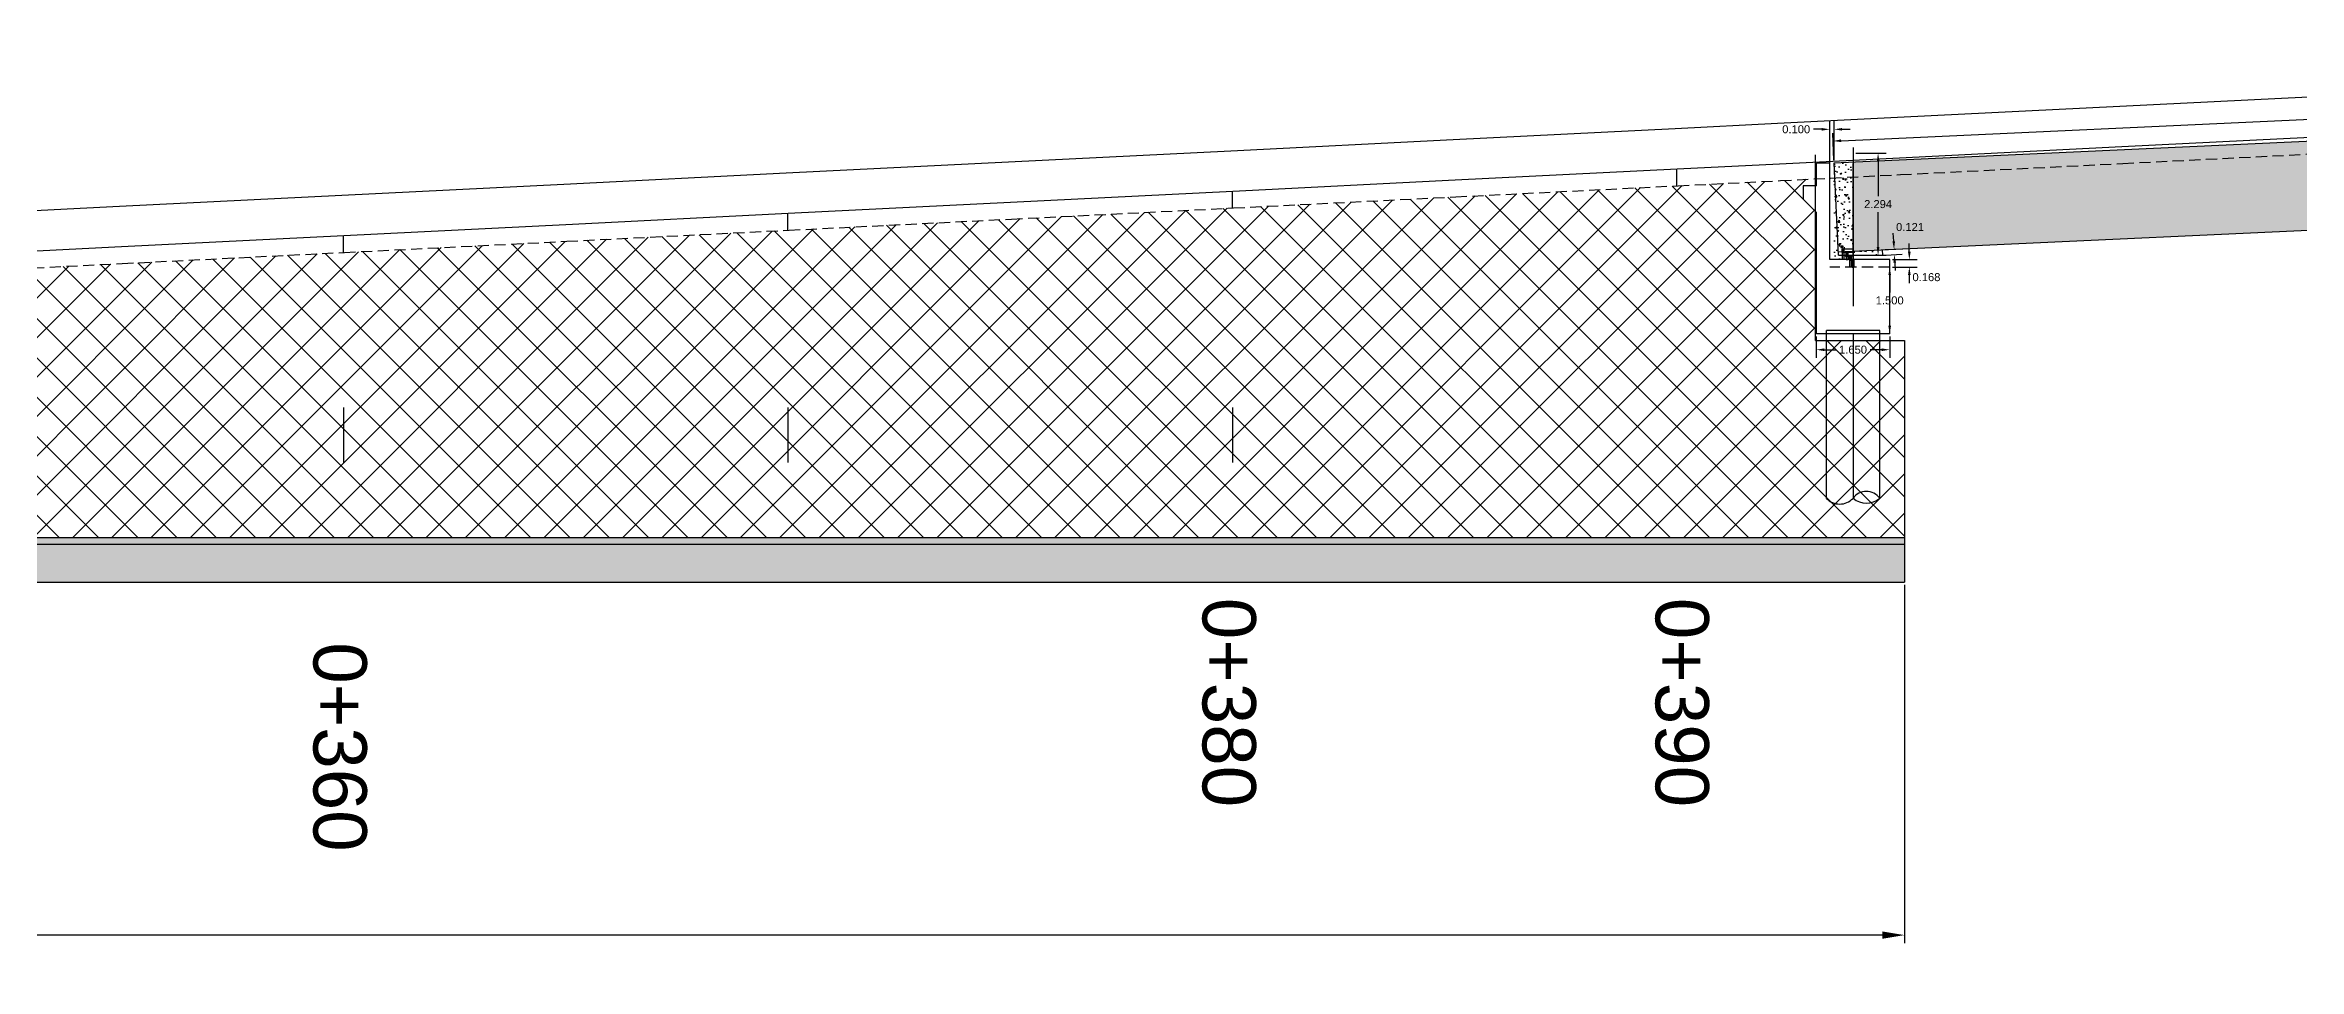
# Model space of a CAD drawing. Header units: inches. Extents: x 7464 to 8514, y 25455 to 25607.
# Drawn here: x 7817.1 to 7867.8, y 25540.5 to 25561.3 of the extents above; entities that cross this region are included whole.
import ezdxf

# ---------------------------------------------------------------- set-up
doc = ezdxf.new("R2010")
doc.units = ezdxf.units.IN
doc.header["$MEASUREMENT"] = 0
doc.linetypes.add('HIDDEN', pattern=[0.375, 0.25, -0.125])
for name, color, linetype in [('C-PAD', 2, 'Continuous'), ('DIM', 4, 'Continuous'), ('STR-SECARROW', 2, 'Continuous')]:
    doc.layers.add(name, color=color, linetype=linetype)
doc.styles.get("Standard").update_dxf_attribs({"font": 'arial.ttf'})
doc.dimstyles.get("Standard").update_dxf_attribs({"dimtxt": 0.18, "dimasz": 0.18, "dimexe": 0.18, "dimexo": 0.0625, "dimgap": 0.09, "dimtad": 0, "dimtih": 1, "dimtoh": 1, "dimdec": 3, "dimzin": 0, "dimdsep": 46, "dimtxsty": 'Standard', "dimcen": 0.09, "dimadec": 0, "dimazin": 0, "dimtfac": 1, "dimtdec": 3, "dimtofl": 0, "dimtmove": 0, "dimatfit": 3, "dimfxl": 1, "dimtolj": 1, "dimtzin": 0, "dimarcsym": 0})
pattern_1 = [(50, (7463.77217, 25341.85863), (0.3586301, -0.03137607), [0.0375, -0.4125]), (355, (7463.77217, 25341.85863), (-0.06937567, 0.37609607), [0.03, -0.33]), (100.4514, (7463.80206, 25341.856), (0.2892547, 0.34471977), [0.0318701, -0.35057106]), (46.1842, (7463.77217, 25341.95863), (0.53362052, -0.0827595), [0.05625, -0.61875]), (96.6356, (7463.81664, 25341.95173), (0.46733135, 0.48705894), [0.04780514, -0.5258565]), (351.1842, (7463.77217, 25341.9586), (0.467331, 0.4870593), [0.045, -0.495]), (21, (7463.82217, 25341.93363), (0.29845353, -0.20130945), [0.0375, -0.4125]), (326, (7463.82217, 25341.93363), (0.12165767, 0.36257502), [0.03, -0.33]), (71.4514, (7463.84704, 25341.91685), (0.42011131, 0.16126525), [0.0318701, -0.35057106]), (37.5, (7463.77217, 25341.85863), (0.006079928, 0.166446927), [0, -0.326, 0, -0.335, 0, -0.33125]), (7.5, (7463.77217, 25341.85863), (0.13153477, 0.197205856), [0, -0.191, 0, -0.3185, 0, -0.12625]), (327.5, (7463.66067, 25341.85863), (0.266911218, -0.011277436), [0, -0.125, 0, -0.39, 0, -0.5175]), (317.5, (7463.61067, 25341.85863), (0.29159308, 0.05005249), [0, -0.1625, 0, -0.259, 0, -0.3675])]

# ---------------------------------------------------------------- blocks, each defined once
blk = doc.blocks.new('*D11')
at = {"color": 0, "lineweight": -2, "transparency": 16777216}
for p, q in [((7858.459, 25556.705), (7858.836, 25556.722)), ((7858.465, 25556.584), (7858.841, 25556.601)), ((7858.648, 25556.894), (7858.639, 25557.073)), ((7858.67, 25556.413), (7858.678, 25556.233))]:
    blk.add_line(p, q, dxfattribs=at)
at = {"color": 0, "transparency": 16777216}
for points in [[(7858.678, 25556.895), (7858.618, 25556.892), (7858.656, 25556.714)], [(7858.7, 25556.414), (7858.64, 25556.412), (7858.661, 25556.593)]]:
    blk.add_solid(points, dxfattribs=at)
at = {"layer": 'Defpoints', "color": 0, "transparency": 16777216}
for p in [(7858.397, 25556.702), (7858.656, 25556.714), (7858.403, 25556.581)]:
    blk.add_point(p, dxfattribs=at)
at = {"color": 0, "transparency": 16777216, "insert": (7859.015, 25557.212), "char_height": 0.18, "attachment_point": 5}
blk.add_mtext('\\A1;0.121', dxfattribs=at)
blk = doc.blocks.new('*D29')
at = {"layer": 'Defpoints', "color": 0, "transparency": 16777216}
for p in [(7857.207, 25559.411), (7857.207, 25558.653), (7857.307, 25558.653)]:
    blk.add_point(p, dxfattribs=at)
at = {"layer": 'DIM', "color": 0, "lineweight": -2, "transparency": 16777216}
for p, q in [((7857.027, 25559.411), (7856.847, 25559.411)), ((7857.207, 25558.715), (7857.207, 25559.591)), ((7857.307, 25558.715), (7857.307, 25559.591)), ((7857.487, 25559.411), (7857.667, 25559.411))]:
    blk.add_line(p, q, dxfattribs=at)
at = {"layer": 'DIM', "color": 0, "transparency": 16777216}
for points in [[(7857.027, 25559.441), (7857.027, 25559.381), (7857.207, 25559.411)], [(7857.487, 25559.441), (7857.487, 25559.381), (7857.307, 25559.411)]]:
    blk.add_solid(points, dxfattribs=at)
at = {"layer": 'DIM', "color": 0, "transparency": 16777216, "insert": (7856.454, 25559.411), "char_height": 0.18, "attachment_point": 5}
blk.add_mtext('\\A1;0.100', dxfattribs=at)
blk = doc.blocks.new('*D32')
at = {"layer": 'Defpoints', "color": 0, "transparency": 16777216}
for p in [(7858.557, 25556.312), (7858.557, 25556.312), (7858.557, 25554.812)]:
    blk.add_point(p, dxfattribs=at)
at = {"layer": 'DIM', "color": 0, "lineweight": -2, "transparency": 16777216}
for p, q in [((7858.495, 25556.312), (7858.377, 25556.312)), ((7858.557, 25556.132), (7858.557, 25555.744)), ((7858.557, 25554.992), (7858.557, 25555.38)), ((7858.495, 25554.812), (7858.377, 25554.812))]:
    blk.add_line(p, q, dxfattribs=at)
at = {"layer": 'DIM', "color": 0, "transparency": 16777216}
for points in [[(7858.527, 25556.132), (7858.587, 25556.132), (7858.557, 25556.312)], [(7858.527, 25554.992), (7858.587, 25554.992), (7858.557, 25554.812)]]:
    blk.add_solid(points, dxfattribs=at)
at = {"layer": 'DIM', "color": 0, "transparency": 16777216, "insert": (7858.557, 25555.562), "char_height": 0.18, "attachment_point": 5}
blk.add_mtext('\\A1;1.500', dxfattribs=at)
blk = doc.blocks.new('*D33')
at = {"layer": 'Defpoints', "color": 0, "transparency": 16777216}
for p in [(7856.907, 25554.812), (7858.557, 25554.812), (7856.907, 25554.454)]:
    blk.add_point(p, dxfattribs=at)
at = {"layer": 'DIM', "color": 0, "lineweight": -2, "transparency": 16777216}
for p, q in [((7856.907, 25554.75), (7856.907, 25554.274)), ((7858.557, 25554.75), (7858.557, 25554.274)), ((7857.087, 25554.454), (7857.347, 25554.454)), ((7858.377, 25554.454), (7858.117, 25554.454))]:
    blk.add_line(p, q, dxfattribs=at)
at = {"layer": 'DIM', "color": 0, "transparency": 16777216}
for points in [[(7857.087, 25554.484), (7857.087, 25554.424), (7856.907, 25554.454)], [(7858.377, 25554.484), (7858.377, 25554.424), (7858.557, 25554.454)]]:
    blk.add_solid(points, dxfattribs=at)
at = {"layer": 'DIM', "color": 0, "transparency": 16777216, "insert": (7857.732, 25554.454), "char_height": 0.18, "attachment_point": 5}
blk.add_mtext('\\A1;1.650', dxfattribs=at)
blk = doc.blocks.new('*D41')
at = {"layer": 'Defpoints', "color": 0, "transparency": 16777216}
for p in [(7857.732, 25558.875), (7858.296, 25558.875), (7857.732, 25556.581)]:
    blk.add_point(p, dxfattribs=at)
at = {"layer": 'STR-SECARROW', "color": 0, "lineweight": -2, "transparency": 16777216}
for p, q in [((7857.795, 25558.875), (7858.476, 25558.875)), ((7858.296, 25558.695), (7858.296, 25557.91)), ((7858.296, 25556.761), (7858.296, 25557.546)), ((7857.795, 25556.581), (7858.476, 25556.581))]:
    blk.add_line(p, q, dxfattribs=at)
at = {"layer": 'STR-SECARROW', "color": 0, "transparency": 16777216}
for points in [[(7858.266, 25558.695), (7858.326, 25558.695), (7858.296, 25558.875)], [(7858.266, 25556.761), (7858.326, 25556.761), (7858.296, 25556.581)]]:
    blk.add_solid(points, dxfattribs=at)
at = {"layer": 'STR-SECARROW', "color": 0, "transparency": 16777216, "insert": (7858.296, 25557.728), "char_height": 0.18, "attachment_point": 5}
blk.add_mtext('\\A1;2.294', dxfattribs=at)
blk = doc.blocks.new('*D115')
at = {"layer": 'Defpoints', "color": 0, "transparency": 16777216}
for p in [(7858.557, 25556.48), (7858.557, 25556.312), (7858.999, 25556.48)]:
    blk.add_point(p, dxfattribs=at)
at = {"layer": 'DIM', "color": 0, "lineweight": -2, "transparency": 16777216}
for p, q in [((7858.999, 25556.66), (7858.999, 25556.84)), ((7858.62, 25556.48), (7859.179, 25556.48)), ((7858.62, 25556.312), (7859.179, 25556.312)), ((7858.999, 25556.132), (7858.999, 25555.952))]:
    blk.add_line(p, q, dxfattribs=at)
at = {"layer": 'DIM', "color": 0, "transparency": 16777216}
for points in [[(7858.969, 25556.66), (7859.029, 25556.66), (7858.999, 25556.48)], [(7858.969, 25556.132), (7859.029, 25556.132), (7858.999, 25556.312)]]:
    blk.add_solid(points, dxfattribs=at)
at = {"layer": 'DIM', "color": 0, "transparency": 16777216, "insert": (7859.384, 25556.085), "char_height": 0.18, "attachment_point": 5}
blk.add_mtext('\\A1;0.168', dxfattribs=at)
blk = doc.blocks.new('*D126')
at = {"color": 0, "lineweight": -2, "transparency": 16777216}
for p, q in [((7663.772, 25549.166), (7663.772, 25541.109)), ((7858.889, 25549.166), (7858.889, 25541.109)), ((7664.272, 25541.289), (7757.615, 25541.289)), ((7858.389, 25541.289), (7765.046, 25541.289))]:
    blk.add_line(p, q, dxfattribs=at)
at = {"color": 0, "transparency": 16777216}
for points in [[(7664.272, 25541.372), (7664.272, 25541.206), (7663.772, 25541.289)], [(7858.389, 25541.372), (7858.389, 25541.206), (7858.889, 25541.289)]]:
    blk.add_solid(points, dxfattribs=at)
at = {"layer": 'Defpoints', "color": 0, "transparency": 16777216}
for p in [(7663.772, 25549.229), (7858.889, 25549.229), (7663.772, 25541.289)]:
    blk.add_point(p, dxfattribs=at)
at = {"color": 0, "transparency": 16777216, "insert": (7761.331, 25541.289), "char_height": 0.18, "attachment_point": 5}
blk.add_mtext('\\A1;{\\H8.3333x;195.117}', dxfattribs=at)
blk = doc.blocks.new('*D134')
at = {"color": 0, "lineweight": -2, "transparency": 16777216}
for p, q in [((7900.281, 25560.694), (7900.253, 25561.305)), ((7900.081, 25561.117), (7879.239, 25560.157)), ((7857.464, 25559.155), (7878.306, 25560.114)), ((7857.304, 25558.715), (7857.276, 25559.326))]:
    blk.add_line(p, q, dxfattribs=at)
at = {"color": 0, "transparency": 16777216}
for points in [[(7900.08, 25561.147), (7900.082, 25561.087), (7900.261, 25561.125)], [(7857.463, 25559.185), (7857.466, 25559.125), (7857.284, 25559.146)]]:
    blk.add_solid(points, dxfattribs=at)
at = {"layer": 'Defpoints', "color": 0, "transparency": 16777216}
for p in [(7900.284, 25560.632), (7857.284, 25559.146), (7857.307, 25558.653)]:
    blk.add_point(p, dxfattribs=at)
at = {"color": 0, "transparency": 16777216, "insert": (7878.773, 25560.136), "char_height": 0.18, "attachment_point": 5}
blk.add_mtext('\\A1;43.022', dxfattribs=at)

msp = doc.modelspace()

# ---------------------------------------------------------------- hatches: boundary and pattern name
h = msp.add_hatch()
h.set_pattern_fill('ANSI37', color=0, scale=5, style=0)
h.set_pattern_definition([(45, (7465.74464, 25405.11846), (-0.4419417, 0.4419417), []), (135, (7465.74464, 25405.11846), (-0.4419417, -0.4419417), [])])
h.paths.add_polyline_path([(7858.8892, 25554.6606), (7856.8872, 25554.6606), (7856.8872, 25558.2967), (7856.0989, 25558.2573), (7853.7989, 25558.1423), (7848.7989, 25557.8923), (7843.7989, 25557.6423), (7838.7989, 25557.3923), (7833.7989, 25557.1423), (7828.7989, 25556.8923), (7823.7989, 25556.6423), (7818.7989, 25556.3923), (7813.7989, 25556.1423), (7808.7989, 25555.8923), (7803.7989, 25555.6423), (7798.7989, 25555.3923), (7793.7989, 25555.1423), (7788.7989, 25554.8923), (7783.7993, 25554.6423), (7780.4687, 25554.4733), (7778.7981, 25554.3923), (7776.2979, 25554.2712), (7773.7974, 25554.1512), (7771.2966, 25554.0352), (7768.7963, 25553.9212), (7766.2955, 25553.8101), (7763.7952, 25553.7011), (7761.2946, 25553.5951), (7758.7938, 25553.4921), (7756.2935, 25553.3911), (7753.7928, 25553.293), (7751.2921, 25553.198), (7748.7917, 25553.105), (7746.291, 25553.016), (7743.7906, 25552.9279), (7741.2897, 25552.8439), (7738.7894, 25552.7619), (7736.2887, 25552.6829), (7733.7884, 25552.6059), (7731.2877, 25552.5319), (7728.787, 25552.4608), (7726.2866, 25552.3918), (7723.786, 25552.3258), (7721.2852, 25552.2628), (7718.7849, 25552.2018), (7716.2843, 25552.1438), (7713.7835, 25552.0887), (7711.2832, 25552.0357), (7708.7826, 25551.9857), (7706.2818, 25551.9387), (7703.7815, 25551.8937), (7701.2809, 25551.8517), (7698.7801, 25551.8127), (7696.2798, 25551.7757), (7693.7791, 25551.7417), (7691.2784, 25551.7107), (7688.7781, 25551.6817), (7686.2774, 25551.6557), (7683.7767, 25551.6326), (7681.2764, 25551.6116), (7678.7757, 25551.5936), (7676.275, 25551.5786), (7673.7746, 25551.5656), (7671.274, 25551.5556), (7668.7732, 25551.5486), (7666.2728, 25551.5436), (7665.4428, 25551.5426), (7663.7722, 25551.5406), (7663.7722, 25550.2286), (7858.8892, 25550.2286)])
h = msp.add_hatch()
h.set_pattern_fill('ANSI31', color=4, scale=0.2, style=0)
h.set_pattern_definition([(45, (7331.728164, 25338.884286), (-0.0176776695, 0.0176776695), [])])
h.paths.add_polyline_path([(7857.4881, 25556.7263), (7857.4881, 25556.6393), (7857.528, 25556.6393), (7857.528, 25556.7263)])
h = msp.add_hatch()
h.set_pattern_fill('ANSI31', color=4, scale=0.2, style=0)
h.set_pattern_definition([(45, (7331.816907, 25338.80018), (-0.0176776695, 0.0176776695), [])])
h.paths.add_polyline_path([(7857.5768, 25556.6422), (7857.5768, 25556.5552), (7857.6167, 25556.5552), (7857.6167, 25556.6422)])
h = msp.add_hatch()
h.set_pattern_fill('ANSI31', color=4, scale=0.2, style=0)
h.set_pattern_definition([(45, (7331.891575, 25338.716076), (-0.0176776695, 0.0176776695), [])])
h.paths.add_polyline_path([(7857.6515, 25556.5581), (7857.6515, 25556.4711), (7857.6914, 25556.4711), (7857.6914, 25556.5581)])
h = msp.add_hatch()
h.set_pattern_fill('ANSI31', color=4, scale=0.2, style=0)
h.set_pattern_definition([(45, (7331.95232, 25338.63197), (-0.0176776695, 0.0176776695), [])])
h.paths.add_polyline_path([(7857.7122, 25556.474), (7857.7122, 25556.387), (7857.7521, 25556.387), (7857.7521, 25556.474)])
h = msp.add_hatch()
h.set_pattern_fill('AR-SAND', color=0, scale=0.2, style=0)
h.set_pattern_definition([(37.5, (7463.77217, 25341.85863), (-0.01259867, 0.38536475), [0, -0.304, 0, -0.34, 0, -0.325]), (7.5, (7463.77217, 25341.85863), (0.35395534, 0.5644292), [0, -0.164, 0, -0.274, 0, -0.105]), (327.5, (7463.52617, 25341.85863), (0.62282837, 0.0011318), [0, -0.1, 0, -0.36, 0, -0.47]), (317.5, (7463.52617, 25341.8586), (0.6012253, 0.1755351), [0, -0.05, 0, -0.236, 0, -0.27])])
h.paths.add_polyline_path([(7663.7722, 25550.2286), (7663.7722, 25549.2286), (7858.8892, 25549.2286), (7858.8892, 25550.2286)])
h.paths.add_polyline_path([(7762.4395, 25549.3817), (7762.4395, 25544.0734), (7764.9123, 25544.0734), (7764.9123, 25549.3817)], flags=9)
h.paths.add_polyline_path([(7742.4395, 25548.9835), (7742.4395, 25543.6751), (7744.9123, 25543.6751), (7744.9123, 25548.9835)], flags=9)
h.paths.add_polyline_path([(7722.4395, 25548.7651), (7722.4395, 25543.4568), (7724.9123, 25543.4568), (7724.9123, 25548.7651)], flags=9)
h.paths.add_polyline_path([(7702.4395, 25548.6353), (7702.4395, 25543.327), (7704.9123, 25543.327), (7704.9123, 25548.6353)], flags=9)
at = {"layer": 'DIM'}
h = msp.add_hatch(dxfattribs=at)
h.set_pattern_fill('AR-CONC', color=125, scale=0.05, style=0)
h.set_pattern_definition(pattern_1)
h.paths.add_polyline_path([(7899.7101, 25558.6034), (7899.7101, 25558.6235), (7899.7499, 25558.6235), (7899.7499, 25558.6053), (7899.9042, 25558.6124), (7899.9042, 25560.6145), (7857.7322, 25558.6737), (7857.7322, 25556.6716)])
h.paths.add_polyline_path([(7900.376, 25558.6341), (7899.9042, 25558.6124), (7899.9042, 25558.5132), (7900.3816, 25558.5132)])
h.paths.add_polyline_path([(7900.2836, 25560.6319), (7899.9042, 25560.6145), (7899.9042, 25558.6124), (7900.376, 25558.6341)])
h.paths.add_polyline_path([(7899.7101, 25558.6034), (7899.3782, 25558.5882), (7899.3816, 25558.5132), (7899.7101, 25558.5132)], flags=17)
h.paths.add_polyline_path([(7858.6729, 25557.025), (7859.3922, 25557.025), (7859.3922, 25557.396), (7858.6729, 25557.396)], flags=24)
h.paths.add_polyline_path([(7857.9385, 25557.5413), (7858.6578, 25557.5413), (7858.6578, 25557.9122), (7857.9385, 25557.9122)], flags=24)
h.paths.add_polyline_path([(7896.8923, 25559.6686), (7898.1021, 25559.6686), (7898.1021, 25560.3399), (7896.8923, 25560.3399)], flags=24)
h.paths.add_polyline_path([(7896.642, 25558.8567), (7897.851, 25558.8567), (7897.851, 25559.5284), (7896.642, 25559.5284)], flags=24)
h = msp.add_hatch(dxfattribs=at)
h.set_pattern_fill('AR-CONC', color=125, scale=0.05, style=0)
h.set_pattern_definition(pattern_1)
h.paths.add_polyline_path([(7857.7322, 25558.6737), (7857.3072, 25558.6541), (7857.3072, 25558.6529), (7857.3991, 25556.6562), (7857.4881, 25556.6603), (7857.4881, 25556.7234), (7857.4881, 25556.7263), (7857.528, 25556.7263), (7857.7322, 25556.7263)])
h.paths.add_polyline_path([(7857.4881, 25556.6393), (7857.4881, 25556.6603), (7857.3991, 25556.6562), (7857.4026, 25556.5809), (7857.4881, 25556.5809)], flags=16)
h.paths.add_polyline_path([(7858.397, 25556.7022), (7857.7322, 25556.6716), (7857.7322, 25556.6422), (7857.7322, 25556.5809), (7858.4026, 25556.5809)])
h.paths.add_polyline_path([(7857.7322, 25556.6716), (7857.3991, 25556.6562), (7857.3072, 25558.6529), (7857.3072, 25556.48), (7857.5768, 25556.48), (7857.5768, 25556.5552), (7857.6167, 25556.5552), (7857.6167, 25556.48), (7857.6515, 25556.48), (7857.6515, 25556.5581), (7857.7322, 25556.5581)])
h.paths.add_polyline_path([(7857.7322, 25556.6422), (7857.6167, 25556.6422), (7857.6167, 25556.5809), (7857.7322, 25556.5809)], flags=17)
h.paths.add_polyline_path([(7857.528, 25556.6393), (7857.4881, 25556.6393), (7857.4881, 25556.5809), (7857.528, 25556.5809)], flags=16)
h = msp.add_hatch(dxfattribs=at)
h.set_pattern_fill('AR-CONC', color=125, scale=0.05, style=0)
h.set_pattern_definition(pattern_1)
h.paths.add_polyline_path([(7858.397, 25556.7022), (7857.7322, 25556.6716), (7857.7322, 25556.6422), (7857.7322, 25556.5809), (7858.4026, 25556.5809)])
h.paths.add_polyline_path([(7857.4881, 25556.6393), (7857.4881, 25556.6603), (7857.3991, 25556.6562), (7857.4026, 25556.5809), (7857.4881, 25556.5809)])

# ---------------------------------------------------------------- linework, layer by layer
at = {"color": 4}
for p, q in [((7857.2072, 25558.6429), (7857.2072, 25559.1386)), ((7856.9072, 25558.1429), (7856.6072, 25558.1429)), ((7856.6072, 25558.1429), (7856.6072, 25557.8429)), ((7856.9072, 25557.5429), (7856.6072, 25557.8429)), ((7858.5572, 25556.48), (7857.2072, 25556.48)), ((7858.5572, 25554.812), (7856.9072, 25554.812)), ((7858.3322, 25554.887), (7857.1322, 25554.887))]:
    msp.add_line(p, q, dxfattribs=at)
at = {"color": 6}
for p, q in [((7856.8872, 25554.6606), (7856.8872, 25558.8334)), ((7856.9072, 25558.1429), (7856.9072, 25558.6529)), ((7857.2072, 25556.48), (7857.2072, 25558.6429)), ((7857.7322, 25556.409), (7857.7322, 25558.6429)), ((7856.9072, 25554.812), (7856.9072, 25557.5429)), ((7858.5572, 25554.812), (7858.5572, 25556.312)), ((7857.1322, 25551.1117), (7857.1322, 25554.887)), ((7858.3322, 25551.1117), (7858.3322, 25554.887))]:
    msp.add_line(p, q, dxfattribs=at)
msp.add_line((7857.7322, 25558.7425), (7857.7322, 25558.5925))
at = {"color": 0}
for p, q in [((7853.7722, 25558.141), (7853.7722, 25558.5214)), ((7843.7722, 25557.641), (7843.7722, 25558.0214)), ((7833.7722, 25557.141), (7833.7722, 25557.5214)), ((7823.7722, 25556.641), (7823.7722, 25557.0214)), ((7663.7722, 25549.2286), (7858.8892, 25549.2286))]:
    msp.add_line(p, q, dxfattribs=at)
at = {"color": 6}
msp.add_lwpolyline([(7813.7345, 25557.4307), (7818.7345, 25557.6807), (7823.7345, 25557.9307), (7828.7345, 25558.1807), (7833.7345, 25558.4307), (7838.7345, 25558.6807), (7843.7345, 25558.9307), (7848.7345, 25559.1807), (7853.7345, 25559.4307), (7856.0345, 25559.5457), (7858.7345, 25559.6807), (7863.7345, 25559.9307), (7868.7345, 25560.1807)], dxfattribs=at)
at = {"color": 110}
msp.add_lwpolyline([(7813.78, 25556.5218), (7818.78, 25556.7718), (7823.78, 25557.0218), (7828.78, 25557.2718), (7833.78, 25557.5218), (7838.78, 25557.7718), (7843.78, 25558.0218), (7848.78, 25558.2718), (7853.78, 25558.5218), (7856.08, 25558.6368), (7858.78, 25558.7718), (7863.78, 25559.0218), (7868.78, 25559.2718)], dxfattribs=at)
at = {"color": 40, "linetype": 'HIDDEN'}
msp.add_lwpolyline([(7813.7989, 25556.1423), (7818.7989, 25556.3923), (7823.7989, 25556.6423), (7828.7989, 25556.8923), (7833.7989, 25557.1423), (7838.7989, 25557.3923), (7843.7989, 25557.6423), (7848.7989, 25557.8923), (7853.7989, 25558.1423), (7856.0989, 25558.2573), (7858.7989, 25558.3923), (7863.7989, 25558.6423), (7868.7989, 25558.8923)], dxfattribs=at)
at = {"color": 4}
for centre, radius, start, end in [((7857.4322, 25551.3959), 0.4132, 223.44218, 316.55782), ((7858.0322, 25550.8939), 0.3708, 35.99018, 144.00978), ((7858.0322, 25551.4706), 0.4677, 230.10117, 309.89879)]:
    msp.add_arc(centre, radius, start, end, dxfattribs=at)
at = {"layer": 'C-PAD', "color": 0}
for p, q in [((7856.8872, 25554.6606), (7858.8892, 25554.6606)), ((7858.8892, 25554.6606), (7858.8892, 25549.2286)), ((7663.7722, 25550.2286), (7858.8892, 25550.2286)), ((7663.7722, 25550.0786), (7858.8892, 25550.0786))]:
    msp.add_line(p, q, dxfattribs=at)
at = {"layer": 'DIM', "color": 2}
for p, q in [((7857.2072, 25558.6529), (7856.9072, 25558.6529)), ((7857.7322, 25559.0013), (7857.7322, 25556.7263)), ((7857.7322, 25558.9172), (7857.7322, 25556.6422)), ((7857.7322, 25558.8331), (7857.7322, 25556.5581)), ((7857.7322, 25558.749), (7857.7322, 25556.474)), ((7857.528, 25556.7263), (7857.7322, 25556.7263)), ((7857.7322, 25556.6422), (7857.5291, 25556.6422)), ((7857.5768, 25556.4802), (7857.6167, 25556.4802)), ((7857.7322, 25556.5581), (7857.6515, 25556.5581)), ((7857.7122, 25556.312), (7857.7521, 25556.312)), ((7858.5572, 25556.312), (7858.5572, 25556.48))]:
    msp.add_line(p, q, dxfattribs=at)
at = {"layer": 'DIM', "color": 2, "linetype": 'HIDDEN'}
msp.add_line((7858.5572, 25556.312), (7857.2072, 25556.312), dxfattribs=at)
at = {"layer": 'DIM', "color": 4}
msp.add_line((7857.7322, 25554.812), (7857.7322, 25551.1117), dxfattribs=at)
at = {"layer": 'DIM', "color": 125}
for p, q in [((7823.7722, 25553.1566), (7823.7722, 25551.9156)), ((7833.7722, 25553.1566), (7833.7722, 25551.9156)), ((7843.7722, 25553.1566), (7843.7722, 25551.9156))]:
    msp.add_line(p, q, dxfattribs=at)
at = {"layer": 'DIM', "color": 2}
for points in [[(7857.4881, 25556.7263), (7857.528, 25556.7263), (7857.528, 25556.6393), (7857.4881, 25556.6393)], [(7857.5768, 25556.6422), (7857.6167, 25556.6422), (7857.6167, 25556.5552), (7857.5768, 25556.5552)], [(7857.6515, 25556.5581), (7857.6914, 25556.5581), (7857.6914, 25556.4711), (7857.6515, 25556.4711)], [(7857.7122, 25556.474), (7857.7521, 25556.474), (7857.7521, 25556.387), (7857.7122, 25556.387)]]:
    msp.add_lwpolyline(points, close=True, dxfattribs=at)
at = {"layer": 'STR-SECARROW', "color": 6}
for p, q in [((7857.4026, 25556.5809), (7857.3072, 25558.6529)), ((7857.7322, 25559.0013), (7857.7322, 25555.4331)), ((7858.4026, 25556.5809), (7858.397, 25556.7018)), ((7857.4026, 25556.5809), (7858.4026, 25556.5809))]:
    msp.add_line(p, q, dxfattribs=at)
at = {"layer": 'STR-SECARROW', "color": 2}
for p, q in [((7857.4881, 25556.7263), (7857.528, 25556.7263)), ((7857.4881, 25556.7234), (7857.4881, 25556.6484)), ((7857.4881, 25556.6393), (7857.4881, 25556.4802)), ((7857.4881, 25556.6393), (7857.528, 25556.6393)), ((7857.4881, 25556.6393), (7857.528, 25556.6393)), ((7857.528, 25556.7234), (7857.528, 25556.6484)), ((7857.528, 25556.6393), (7857.528, 25556.4802)), ((7857.5768, 25556.6422), (7857.6167, 25556.6422)), ((7857.5768, 25556.6393), (7857.5768, 25556.5643)), ((7857.6167, 25556.6393), (7857.6167, 25556.5643)), ((7857.5768, 25556.5552), (7857.5768, 25556.4802)), ((7857.5768, 25556.5552), (7857.6167, 25556.5552)), ((7857.5768, 25556.5552), (7857.6167, 25556.5552)), ((7857.6167, 25556.5552), (7857.6167, 25556.4802)), ((7857.6515, 25556.5581), (7857.6914, 25556.5581)), ((7857.6515, 25556.5552), (7857.6515, 25556.4802)), ((7857.6515, 25556.4711), (7857.6515, 25556.312)), ((7857.6515, 25556.4711), (7857.6914, 25556.4711)), ((7857.6515, 25556.4711), (7857.6914, 25556.4711)), ((7857.6914, 25556.5552), (7857.6914, 25556.4802)), ((7857.6914, 25556.4711), (7857.6914, 25556.312)), ((7857.7122, 25556.474), (7857.7521, 25556.474)), ((7857.7122, 25556.4711), (7857.7122, 25556.3961)), ((7857.7122, 25556.387), (7857.7122, 25556.312)), ((7857.7122, 25556.387), (7857.7521, 25556.387)), ((7857.7122, 25556.387), (7857.7521, 25556.387)), ((7857.7521, 25556.4711), (7857.7521, 25556.3961)), ((7857.7521, 25556.387), (7857.7521, 25556.312))]:
    msp.add_line(p, q, dxfattribs=at)
at = {"layer": 'STR-SECARROW', "color": 6}
for points in [[(7857.2992, 25558.6538), (7900.2836, 25560.6319)], [(7857.3911, 25556.6559), (7900.376, 25558.6341)]]:
    msp.add_lwpolyline(points, dxfattribs=at)

# ---------------------------------------------------------------- texts
at = {"char_height": 1.2, "attachment_point": 1, "rotation": 270}
for s, insert in [('0+380', (7844.2996, 25548.8741)), ('0+390', (7854.4906, 25548.8741)), ('0+360', (7824.2996, 25547.8741))]:
    msp.add_mtext_dynamic_manual_height_columns(s, width=0.815735, gutter_width=1, heights=[0], dxfattribs=dict(at, insert=insert))

# ---------------------------------------------------------------- dimensions: what is measured, and where the dimension line sits
at = {"color": 0}
dim = msp.add_aligned_dim(p1=(7900.2836, 25560.6319), p2=(7857.3072, 25558.6529), distance=-0.494, dimstyle='Standard', override={"dimfxl": 0.18}, dxfattribs=at)
dim.commit()
dim.dimension.update_dxf_attribs({"geometry": '*D134', "text_midpoint": (7878.7727, 25560.1359)})
at = {"color": 4}
dim = msp.add_linear_dim(base=(7858.6559, 25556.7137), p1=(7858.4026, 25556.5809), p2=(7858.397, 25556.7018), angle=92.63223, dimstyle='Standard', override={"dimtmove": 2, "dimfxl": 0.18}, dxfattribs=at)
dim.commit()
dim.dimension.update_dxf_attribs({"geometry": '*D11', "text_midpoint": (7859.0147, 25557.2118), "dimtype": 161})
at = {"color": 0}
dim = msp.add_aligned_dim(p1=(7858.8892, 25549.2286), p2=(7663.7722, 25549.2286), distance=7.9395, text='{\\H8.3333x;<>}', dimstyle='Standard', override={"dimasz": 0.5}, dxfattribs=at)
dim.commit()
dim.dimension.update_dxf_attribs({"geometry": '*D126', "text_midpoint": (7761.3307, 25541.2892)})
at = {"layer": 'DIM', "color": 4}
for p1, p2, distance, picture, middle in [((7857.3072, 25558.6529), (7857.2072, 25558.6529), -0.7586, '*D29', (7856.4538, 25559.4114)), ((7858.5572, 25554.812), (7858.5572, 25556.312), 0, '*D32', (7858.5572, 25555.562)), ((7858.5572, 25554.812), (7856.9072, 25554.812), 0.3581, '*D33', (7857.7322, 25554.4539))]:
    dim = msp.add_aligned_dim(p1=p1, p2=p2, distance=distance, dimstyle='Standard', override={"dimfxl": 0.18}, dxfattribs=at)
    dim.commit()
    dim.dimension.update_dxf_attribs({"geometry": picture, "text_midpoint": middle})
at = {"layer": 'DIM', "color": 2}
dim = msp.add_linear_dim(base=(7858.999, 25556.48), p1=(7858.5572, 25556.312), p2=(7858.5572, 25556.48), angle=90, dimstyle='Standard', override={"dimtmove": 2}, dxfattribs=at)
dim.commit()
dim.dimension.update_dxf_attribs({"geometry": '*D115', "text_midpoint": (7859.3844, 25556.0845), "dimtype": 161})
at = {"layer": 'STR-SECARROW', "color": 6}
dim = msp.add_aligned_dim(p1=(7857.7322, 25556.5809), p2=(7857.7322, 25558.8752), distance=-0.5636, dimstyle='Standard', override={"dimfxl": 0.18}, dxfattribs=at)
dim.commit()
dim.dimension.update_dxf_attribs({"geometry": '*D41', "text_midpoint": (7858.2958, 25557.728)})

doc.saveas('drawing.dxf')
